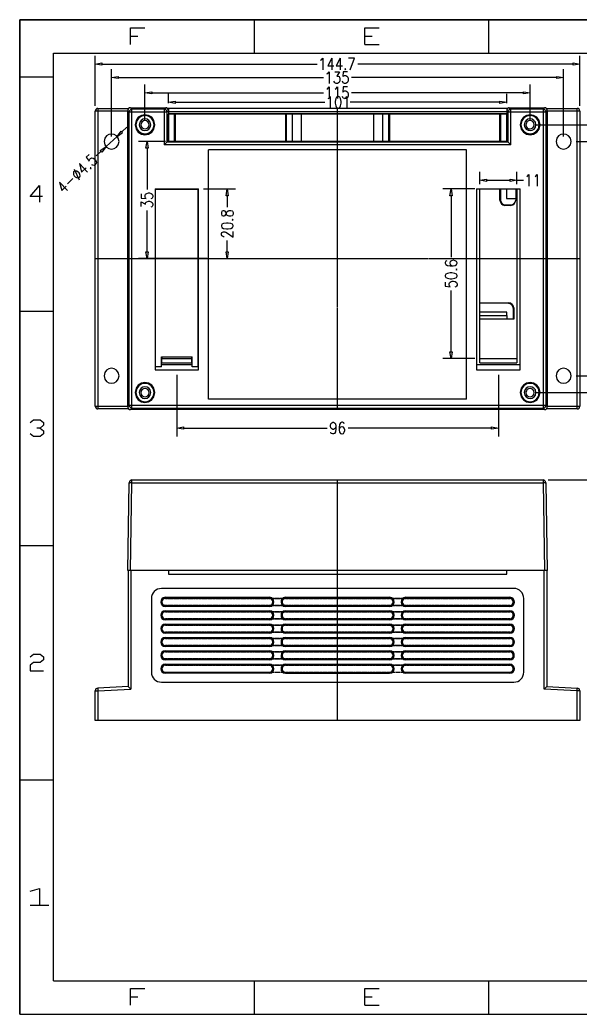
# Model space of a CAD drawing. Header units: millimetres. Extents: x 17 to 437, y -148 to 149.
# Drawn here: x 16.9 to 184.3, y -148.4 to 148.6 of the extents above; entities that cross this region are included whole.
import ezdxf

# ---------------------------------------------------------------- set-up
doc = ezdxf.new("R2010")
doc.units = ezdxf.units.MM
doc.linetypes.add('PDF_IMPORT', pattern=[1, 0.8, -0.2])
doc.layers.add('PDF_几何图形', color=7, linetype='Continuous', true_color=0x231f20)

msp = doc.modelspace()

# ---------------------------------------------------------------- hatches: boundary and pattern name
at = {"layer": 'PDF_几何图形', "transparency": 33554559}
for points in [[(16.91, 148.48), (16.94, 148.48), (17.07, 148.51), (17.1, 148.63), (16.91, 148.63)], [(87.1, 148.63), (87.07, 148.51), (86.95, 148.47), (86.83, 148.51), (86.8, 148.63)], [(157.11, 148.63), (157.08, 148.51), (156.96, 148.47), (156.83, 148.51), (156.8, 148.63)], [(16.91, 131.49), (16.94, 131.49), (17.07, 131.52), (17.1, 131.65), (17.07, 131.77), (16.94, 131.8), (16.91, 131.8)], [(16.91, 61.48), (16.94, 61.48), (17.07, 61.52), (17.1, 61.64), (17.07, 61.76), (16.94, 61.79), (16.91, 61.79)], [(16.91, -8.52), (16.94, -8.52), (17.07, -8.49), (17.1, -8.37), (17.07, -8.24), (16.94, -8.21), (16.91, -8.21)], [(16.91, -78.53), (16.94, -78.53), (17.07, -78.5), (17.1, -78.37), (17.07, -78.25), (16.94, -78.22), (16.91, -78.22)], [(16.91, -148.38), (17.1, -148.38), (17.07, -148.26), (16.94, -148.22), (16.91, -148.22)]]:
    msp.add_hatch(color=7, dxfattribs=at).paths.add_polyline_path(points)

# ---------------------------------------------------------------- linework, layer by layer
at = {"layer": 'PDF_几何图形', "color": 7, "lineweight": -3}
for points in [[(16.94, 148.63), (16.94, -148.38)], [(437.01, 148.63), (16.94, 148.63)], [(16.94, 148.63), (437.01, 148.63)], [(16.94, -148.38), (16.94, 148.63)], [(86.95, 138.65), (86.95, 148.63)], [(156.96, 138.65), (156.96, 148.63)], [(49.95, 141.28), (49.95, 146.28), (54.28, 146.28)], [(119.99, 141.28), (119.99, 146.28), (124.28, 146.28)], [(49.95, 143.78), (52.12, 143.78)], [(119.99, 143.78), (122.12, 143.78)], [(119.99, 141.28), (124.28, 141.28)], [(26.92, 138.65), (427.04, 138.65)], [(26.92, -138.4), (26.92, 138.65)], [(39.42, 122.91), (39.42, 137.94)], [(106.74, 136.56), (106.99, 136.71), (107.36, 137.2), (107.36, 133.71)], [(110.11, 137.2), (108.87, 134.89), (110.73, 134.89)], [(110.11, 137.2), (110.11, 133.71)], [(112.61, 137.2), (111.38, 134.89), (113.23, 134.89)], [(112.61, 137.2), (112.61, 133.71)], [(115.61, 133.71), (116.87, 137.2), (115.11, 137.2)], [(184.16, 122.91), (184.16, 137.94)], [(41.43, 135.44), (105.73, 135.44)], [(44.27, 113.8), (44.27, 133.93)], [(182.15, 135.44), (117.86, 135.44)], [(179.31, 113.8), (179.31, 133.93)], [(16.94, 131.65), (26.92, 131.65)], [(46.28, 131.43), (107.61, 131.43)], [(108.63, 132.51), (108.87, 132.66), (109.25, 133.16), (109.25, 129.67)], [(110.97, 133.16), (112.36, 133.16), (111.62, 131.83), (111.99, 131.83), (112.24, 131.68), (112.36, 131.49), (112.49, 131), (112.49, 130.66), (112.36, 130.16), (112.12, 129.82), (111.75, 129.67), (111.38, 129.67), (110.97, 129.82), (110.85, 130.01), (110.73, 130.35)], [(114.74, 133.16), (113.48, 133.16), (113.35, 131.68), (113.48, 131.83), (113.88, 131.98), (114.25, 131.98), (114.62, 131.83), (114.87, 131.49), (114.99, 131), (114.99, 130.66), (114.87, 130.16), (114.62, 129.82), (114.25, 129.67), (113.88, 129.67), (113.48, 129.82), (113.35, 130.01), (113.23, 130.35)], [(177.31, 131.43), (115.98, 131.43)], [(54.28, 118.8), (54.28, 129.33)], [(108.63, 127.91), (108.87, 128.09), (109.25, 128.59), (109.25, 125.1)], [(111.13, 127.91), (111.38, 128.09), (111.75, 128.59), (111.75, 125.1)], [(114.74, 128.59), (113.48, 128.59), (113.35, 127.07), (113.48, 127.26), (113.88, 127.41), (114.25, 127.41), (114.62, 127.26), (114.87, 126.92), (114.99, 126.43), (114.99, 126.09), (114.87, 125.59), (114.62, 125.25), (114.25, 125.1), (113.88, 125.1), (113.48, 125.25), (113.35, 125.41), (113.23, 125.75)], [(169.31, 118.8), (169.31, 129.33)], [(56.29, 126.83), (107.61, 126.83)], [(61.29, 123.71), (61.29, 126.52)], [(109, 125.1), (109.25, 125.25), (109.62, 125.75), (109.62, 122.26)], [(114, 125.1), (114.25, 125.25), (114.62, 125.75), (114.62, 122.26)], [(167.3, 126.83), (115.98, 126.83)], [(162.33, 123.71), (162.33, 126.52)], [(40.23, 122.2), (39.92, 122.13), (39.67, 121.98), (39.49, 121.7), (39.42, 121.39)], [(40.23, 122.2), (40.23, 122.04), (40.2, 122.01), (40.2, 121.39)], [(40.23, 122.2), (49.46, 122.2)], [(50.39, 121.92), (50.08, 121.86), (49.83, 121.7), (49.65, 121.42), (49.58, 121.12)], [(50.39, 121.92), (49.95, 122.38)], [(49.95, 122.38), (60.48, 122.38)], [(50.39, 32.67), (50.39, 121.92)], [(60.02, 121.92), (50.39, 121.92)], [(60.02, 121.92), (60.48, 122.38)], [(60.02, 121.92), (60.02, 111.26)], [(60.82, 121.12), (60.76, 121.42), (60.61, 121.7), (60.33, 121.86), (60.02, 121.92)], [(162.64, 122.2), (60.98, 122.2)], [(61.29, 122.2), (61.29, 112.53)], [(63.3, 124.02), (107.98, 124.02)], [(160.32, 124.02), (115.61, 124.02)], [(162.33, 122.2), (162.33, 112.53)], [(162.54, 122.13), (162.36, 121.89), (162.33, 121.73), (162.33, 121.58)], [(163.1, 122.38), (162.95, 122.35), (162.82, 122.32), (162.67, 122.26), (162.54, 122.13)], [(163.56, 121.92), (163.26, 121.86), (163.01, 121.7), (162.82, 121.42), (162.76, 121.12)], [(163.1, 122.38), (173.66, 122.38)], [(163.1, 122.38), (163.56, 121.92)], [(173.2, 121.92), (163.56, 121.92)], [(163.56, 111.26), (163.56, 121.92)], [(173.2, 121.92), (173.66, 122.38)], [(173.2, 121.92), (173.2, 32.67)], [(174, 121.12), (173.94, 121.42), (173.79, 121.7), (173.51, 121.86), (173.2, 121.92)], [(174.13, 122.2), (183.36, 122.2)], [(184.16, 121.39), (184.1, 121.7), (183.95, 121.98), (183.67, 122.13), (183.36, 122.2)], [(183.42, 121.39), (183.36, 122.2)], [(39.42, 33.2), (39.42, 121.39)], [(49.15, 121.39), (39.42, 121.39)], [(40.2, 121.39), (40.2, 33.2)], [(49.15, 33.01), (49.15, 121.58)], [(49.58, 121.11), (49.15, 121.58)], [(49.58, 33.48), (49.58, 121.11)], [(60.82, 121.11), (49.58, 121.11)], [(60.82, 121.11), (61.29, 121.58)], [(60.82, 121.11), (60.82, 112.07)], [(61.29, 121.3), (162.33, 121.3)], [(61.29, 120.62), (162.33, 120.62)], [(162.33, 120.44), (61.29, 120.44)], [(61.32, 112.31), (61.32, 120.44)], [(63.14, 112.31), (63.14, 120.44)], [(63.3, 120.44), (63.3, 112.31)], [(91.43, 120.59), (91.71, 120.59), (92.48, 120.56)], [(92.48, 120.56), (91.43, 120.56)], [(92.48, 120.56), (91.43, 120.56)], [(92.48, 120.53), (91.43, 120.53)], [(92.48, 120.5), (91.43, 120.5)], [(92.48, 120.5), (91.43, 120.5)], [(92.48, 120.47), (91.43, 120.47)], [(96.28, 120.59), (96, 120.59), (95.23, 120.56)], [(96.28, 120.56), (95.23, 120.56)], [(96.28, 120.56), (95.23, 120.56)], [(96.28, 120.53), (95.23, 120.53)], [(96.28, 120.5), (95.23, 120.5)], [(96.28, 120.5), (95.23, 120.5)], [(96.28, 120.47), (95.23, 120.47)], [(96.31, 112.31), (96.31, 120.44)], [(96.43, 120.44), (96.43, 112.31)], [(98.25, 120.44), (98.25, 112.31)], [(101, 112.31), (101, 120.44)], [(122.62, 112.31), (122.62, 120.44)], [(125.33, 112.31), (125.33, 120.44)], [(127.16, 112.31), (127.16, 120.44)], [(127.31, 120.44), (127.31, 112.31)], [(127.34, 120.59), (128.39, 120.56)], [(127.59, 120.56), (127.34, 120.56)], [(127.59, 120.5), (127.34, 120.5)], [(128.39, 120.56), (127.59, 120.56)], [(128.39, 120.53), (127.59, 120.53)], [(128.39, 120.5), (127.59, 120.5)], [(128.39, 120.5), (127.59, 120.5)], [(131.14, 120.56), (132.19, 120.59)], [(132.19, 120.56), (131.14, 120.56)], [(132.19, 120.56), (131.14, 120.56)], [(132.19, 120.53), (131.14, 120.53)], [(132.19, 120.5), (131.14, 120.5)], [(132.19, 120.5), (131.14, 120.5)], [(132.19, 120.47), (131.14, 120.47)], [(160.32, 112.31), (160.32, 120.44)], [(160.45, 120.44), (160.45, 112.31)], [(162.27, 120.44), (162.27, 112.31)], [(162.33, 121.58), (162.76, 121.11)], [(174, 121.11), (162.76, 121.11)], [(162.76, 112.07), (162.76, 121.11)], [(174, 121.11), (174.46, 121.58)], [(174, 121.11), (174, 33.48)], [(174.46, 121.58), (174.46, 33.01)], [(184.16, 121.39), (174.46, 121.39)], [(183.42, 33.2), (183.42, 121.39)], [(184.16, 121.39), (184.16, 33.2)], [(47.39, 115.19), (48.84, 116.54)], [(170.82, 117.32), (192.04, 117.32)], [(42.64, 110.77), (45.94, 113.83), (47.61, 114.94)], [(45.94, 113.83), (47.18, 115.43), (47.61, 114.94)], [(60.45, 112.31), (52.39, 112.31)], [(54.9, 110.31), (54.9, 97.92)], [(60.82, 112.07), (60.02, 111.26)], [(163.56, 111.26), (60.02, 111.26)], [(61.29, 112.53), (60.82, 112.07)], [(162.76, 112.07), (60.82, 112.07)], [(162.51, 112.31), (61.07, 112.31)], [(162.76, 112.07), (162.33, 112.53)], [(162.76, 112.07), (163.56, 111.26)], [(183.08, 112.31), (188.61, 112.31)], [(37.6, 108.45), (36.68, 107.59), (37.63, 106.42), (37.6, 106.63), (37.76, 107), (38.03, 107.25), (38.44, 107.4), (38.84, 107.31), (39.27, 107.03), (39.49, 106.79), (39.73, 106.35), (39.79, 105.92), (39.64, 105.55), (39.36, 105.3), (38.96, 105.15), (38.74, 105.21), (38.44, 105.37)], [(39.7, 108.02), (41.18, 109.38)], [(150.32, 35.3), (73.3, 35.3), (73.3, 109.81)], [(150.32, 109.81), (73.3, 109.81)], [(150.32, 35.3), (150.32, 109.81)], [(33.16, 104.07), (34.61, 100.86)], [(34.67, 105.74), (35.35, 103.17), (36.74, 104.44)], [(34.67, 105.74), (37.08, 103.17)], [(31.12, 99.65), (32.75, 101.2)], [(154.3, 99.59), (154.3, 103.2)], [(165.32, 99.59), (165.32, 103.2)], [(168.32, 101.78), (168.57, 101.97), (168.94, 102.46), (168.94, 98.97)], [(170.82, 101.78), (171.07, 101.97), (171.44, 102.46), (171.44, 98.97)], [(23.71, 95.86), (19.97, 95.86), (22.78, 99.19), (22.78, 94.19)], [(28.74, 100.18), (29.42, 97.62), (30.78, 98.91)], [(28.74, 100.18), (31.12, 97.62)], [(57.3, 98.11), (57.3, 44.1)], [(57.3, 98.11), (70.31, 98.11)], [(57.43, 98.05), (57.46, 98.08)], [(57.43, 44.96), (57.43, 98.05)], [(57.43, 98.05), (70.15, 98.05)], [(60.05, 98.08), (57.46, 98.08)], [(58.29, 98.08), (58.29, 98.11)], [(58.6, 98.08), (58.6, 98.11)], [(70.12, 98.08), (67.56, 98.08)], [(69.29, 98.11), (69.29, 98.08)], [(70.12, 98.08), (70.15, 98.05)], [(70.15, 44.96), (70.15, 98.05)], [(70.31, 44.1), (70.31, 98.11)], [(71.79, 98.11), (81.36, 98.11)], [(152.82, 98.11), (143.21, 98.11)], [(153.31, 98.11), (166.31, 98.11)], [(153.31, 98.11), (153.31, 44.1)], [(154.3, 46.2), (154.3, 98.11)], [(156.31, 100.7), (163.32, 100.7)], [(160.32, 94.74), (160.32, 98.11)], [(160.45, 98.11), (160.45, 94.87)], [(162.27, 98.11), (162.27, 95.27)], [(165.02, 98.11), (165.02, 94.74)], [(165.32, 100.7), (167.3, 100.7)], [(165.32, 98.11), (165.32, 46.2)], [(166.31, 44.1), (166.31, 98.11)], [(53.14, 96.69), (53.14, 95.42), (54.65, 95.3), (54.46, 95.42), (54.31, 95.79), (54.31, 96.16), (54.46, 96.57), (54.8, 96.81), (55.3, 96.94), (55.64, 96.94), (56.13, 96.81), (56.47, 96.57), (56.62, 96.16), (56.62, 95.79), (56.47, 95.42), (56.32, 95.3), (55.98, 95.18)], [(78.86, 96.1), (78.86, 92.71)], [(145.72, 96.1), (145.72, 77.79)], [(162.27, 95.27), (165.02, 95.27)], [(53.14, 92.92), (53.14, 94.31), (54.46, 93.54), (54.46, 93.94), (54.65, 94.19), (54.8, 94.31), (55.3, 94.43), (55.64, 94.43), (56.13, 94.31), (56.47, 94.06), (56.62, 93.69), (56.62, 93.29), (56.47, 92.92), (56.32, 92.8), (55.98, 92.67)], [(160.32, 94.74), (160.45, 94.87)], [(161.96, 93.35), (161.8, 93.23)], [(163.5, 93.23), (161.8, 93.23)], [(161.96, 93.35), (163.5, 93.35)], [(163.5, 93.23), (163.5, 93.35)], [(54.9, 79.3), (54.9, 91.69)], [(77.93, 83.84), (77.78, 83.84), (77.44, 83.97), (77.25, 84.09), (77.1, 84.34), (77.1, 84.83), (77.25, 85.08), (77.44, 85.2), (77.78, 85.32), (78.09, 85.32), (78.43, 85.2), (78.92, 84.95), (80.59, 83.69), (80.59, 85.45)], [(78.86, 79.3), (78.86, 82.7)], [(72.84, 77.3), (52.39, 77.3)], [(77.04, 77.3), (81.36, 77.3)], [(144.48, 76.68), (144.14, 76.56), (143.95, 76.18), (143.95, 75.94), (144.14, 75.54), (144.63, 75.29), (145.47, 75.16), (146.3, 75.16), (146.98, 75.29), (147.29, 75.54), (147.48, 75.94), (147.48, 76.06), (147.29, 76.43), (146.98, 76.68), (146.46, 76.8), (146.3, 76.8), (145.81, 76.68), (145.47, 76.43), (145.31, 76.06), (145.31, 75.94), (145.47, 75.54), (145.81, 75.29), (146.3, 75.16)], [(143.95, 70.29), (143.95, 69.05), (145.47, 68.93)], [(146.46, 70.56), (146.98, 70.44), (147.29, 70.16), (147.48, 69.79), (147.48, 69.42), (147.29, 69.05), (147.14, 68.93), (146.8, 68.8)], [(145.72, 49.5), (145.72, 67.79)], [(154.3, 64.11), (162.92, 64.11)], [(162.79, 63.96), (154.3, 63.96)], [(162.79, 63.96), (162.92, 64.11)], [(164.43, 62.6), (164.27, 62.47), (164.27, 59.29)], [(164.43, 62.6), (164.43, 59.26)], [(16.94, 61.64), (26.92, 61.64)], [(162.33, 61.33), (154.3, 61.33)], [(154.3, 60.34), (162.36, 60.34)], [(162.36, 60.34), (162.33, 61.33)], [(162.36, 60.34), (162.36, 59.29)], [(154.3, 59.29), (164.27, 59.29)], [(164.43, 59.26), (154.3, 59.26)], [(164.43, 59.26), (164.27, 59.29)], [(59.19, 44.96), (59.19, 47.96)], [(59.19, 47.96), (68.39, 47.96)], [(59.28, 47.09), (59.28, 47.96)], [(59.37, 47.5), (59.37, 47.96)], [(68.24, 47.5), (68.24, 47.96)], [(68.3, 47.09), (68.3, 47.96)], [(68.39, 44.96), (68.39, 47.96)], [(57.43, 45.61), (57.3, 45.61)], [(59.19, 44.96), (57.43, 44.96)], [(59.19, 44.96), (59.28, 47.09)], [(68.36, 45.61), (59.22, 45.61)], [(59.25, 46.2), (68.33, 46.2)], [(59.28, 47.5), (68.3, 47.5)], [(68.39, 44.96), (68.3, 47.09)], [(70.15, 44.96), (68.39, 44.96)], [(70.31, 45.61), (70.15, 45.61)], [(152.82, 47.5), (143.21, 47.5)], [(166.31, 45.61), (153.31, 45.61)], [(154.3, 47.5), (165.32, 47.5)], [(154.3, 46.2), (165.32, 46.2)], [(57.3, 44.1), (70.31, 44.1)], [(63.79, 42.59), (63.79, 24.18)], [(153.31, 44.1), (166.31, 44.1)], [(159.83, 42.59), (159.83, 24.18)], [(183.08, 42.31), (188.61, 42.31)], [(170.82, 37.31), (192.04, 37.31)], [(39.42, 33.2), (49.15, 33.2)], [(39.42, 33.2), (39.49, 32.89), (39.67, 32.64), (39.92, 32.46), (40.23, 32.4)], [(40.2, 33.2), (40.2, 32.64), (40.2, 32.61), (40.23, 32.55), (40.23, 32.4)], [(49.15, 33.01), (49.58, 33.48)], [(174, 33.48), (49.58, 33.48)], [(49.58, 33.48), (49.65, 33.17), (49.83, 32.92), (50.08, 32.74), (50.39, 32.67)], [(49.95, 32.21), (50.39, 32.67)], [(50.39, 32.67), (173.2, 32.67)], [(173.2, 32.67), (173.51, 32.74), (173.79, 32.92), (173.94, 33.17), (174, 33.48)], [(173.2, 32.67), (173.66, 32.21)], [(173.66, 32.21), (173.82, 32.24), (173.97, 32.27), (174.22, 32.46), (174.34, 32.58), (174.4, 32.7), (174.46, 33.01)], [(174, 33.48), (174.46, 33.01)], [(174.46, 33.2), (184.16, 33.2)], [(183.36, 32.4), (183.67, 32.46), (183.95, 32.64), (184.1, 32.89), (184.16, 33.2)], [(183.36, 32.4), (183.42, 33.2)], [(49.46, 32.4), (40.23, 32.4)], [(173.66, 32.21), (49.95, 32.21)], [(183.36, 32.4), (174.13, 32.4)], [(19.97, 28.35), (20.99, 29.18), (22.97, 29.18), (23.98, 28.35), (23.98, 27.52), (22.97, 26.68), (21.98, 26.68)], [(111.31, 27.27), (111.19, 26.78), (110.91, 26.44), (110.54, 26.28), (110.42, 26.28), (110.05, 26.44), (109.8, 26.78), (109.68, 27.27), (109.68, 27.45), (109.8, 27.95), (110.05, 28.29), (110.42, 28.44), (110.54, 28.44), (110.91, 28.29), (111.19, 27.95), (111.31, 27.27), (111.31, 26.44), (111.19, 25.6), (110.91, 25.11), (110.54, 24.95), (110.3, 24.95), (109.92, 25.11), (109.8, 25.45)], [(113.82, 27.95), (113.69, 28.29), (113.29, 28.44), (113.04, 28.44), (112.67, 28.29), (112.43, 27.79), (112.3, 26.96), (112.3, 26.13), (112.43, 25.45), (112.67, 25.11), (113.04, 24.95), (113.17, 24.95), (113.54, 25.11), (113.82, 25.45), (113.94, 25.94), (113.94, 26.13), (113.82, 26.62), (113.54, 26.96), (113.17, 27.11), (113.04, 27.11), (112.67, 26.96), (112.43, 26.62), (112.3, 26.13)], [(22.97, 26.68), (23.98, 25.85), (23.98, 25.01), (22.97, 24.18), (20.99, 24.18), (19.97, 25.01)], [(65.8, 26.68), (108.69, 26.68)], [(157.82, 26.68), (114.93, 26.68)], [(49.15, -15.84), (49.58, 10.38)], [(50.39, 11.18), (50.11, 11.12), (49.83, 10.93), (49.68, 10.69), (49.58, 10.38)], [(49.58, 10.38), (49.58, 10.41), (49.65, 10.41), (49.68, 10.38), (49.77, 10.38), (49.8, 10.41)], [(49.95, -15.84), (50.39, 10.38)], [(50.39, 10.38), (50.39, 11.18)], [(50.39, 11.18), (173.2, 11.18)], [(50.39, 10.38), (173.2, 10.38)], [(173.2, 11.18), (173.2, 10.38)], [(174, 10.38), (173.94, 10.69), (173.75, 10.93), (173.51, 11.12), (173.2, 11.18)], [(173.2, 10.38), (173.66, -15.84)], [(173.75, 10.41), (173.82, 10.41), (173.85, 10.38), (173.94, 10.38), (173.97, 10.41), (174, 10.41), (174, 10.38)], [(174, 10.38), (174.46, -15.84)], [(174.71, 11.18), (191.76, 11.18)], [(16.94, -8.37), (26.92, -8.37)], [(174.46, -15.84), (49.15, -15.84)], [(49.28, -15.84), (49.28, -50.52)], [(50.08, -15.84), (50.08, -51.26)], [(61.29, -15.84), (61.29, -16.92)], [(61.29, -16.92), (162.33, -16.92)], [(162.33, -16.92), (162.33, -15.84)], [(173.51, -51.26), (173.51, -15.84)], [(174.31, -15.84), (174.31, -50.52)], [(164.43, -21.21), (59.19, -21.21)], [(56.19, -24.24), (56.19, -46.23)], [(60.36, -26.31), (60.05, -26.25)], [(60.36, -24.21), (60.36, -23.87)], [(60.36, -23.87), (91.43, -23.87)], [(60.36, -26.31), (60.36, -26.62)], [(91.43, -26.62), (60.36, -26.62)], [(91.43, -24.18), (91.43, -23.87)], [(91.43, -26.31), (91.71, -26.28)], [(91.43, -26.62), (91.43, -26.31)], [(96.28, -26.31), (95.97, -26.25)], [(96.28, -23.87), (96.28, -24.18)], [(96.28, -23.87), (127.34, -23.87)], [(96.28, -26.62), (96.28, -26.31)], [(127.34, -26.62), (96.28, -26.62)], [(127.34, -24.21), (127.34, -23.87)], [(127.65, -24.24), (127.34, -24.21)], [(127.34, -26.62), (127.34, -26.31)], [(132.19, -24.21), (131.91, -24.24)], [(132.19, -23.87), (163.22, -23.87)], [(132.19, -24.21), (132.19, -23.87)], [(132.19, -26.31), (132.19, -26.62)], [(163.22, -26.62), (132.19, -26.62)], [(163.22, -24.18), (163.22, -23.87)], [(163.56, -24.24), (163.22, -24.21)], [(163.22, -26.62), (163.22, -26.31)], [(167.42, -46.23), (167.42, -24.24)], [(60.36, -28.19), (60.36, -27.88)], [(60.36, -27.88), (91.43, -27.88)], [(91.43, -28.16), (91.43, -27.88)], [(96.28, -27.88), (96.28, -28.16)], [(96.28, -27.88), (127.34, -27.88)], [(127.34, -28.19), (127.34, -27.88)], [(127.65, -28.25), (127.34, -28.19)], [(132.19, -28.19), (131.91, -28.22)], [(132.19, -27.88), (163.22, -27.88)], [(132.19, -28.19), (132.19, -27.88)], [(163.22, -28.16), (163.22, -27.88)], [(163.56, -28.25), (163.22, -28.19)], [(60.05, -30.23), (60.36, -30.29)], [(60.36, -30.29), (60.36, -30.6)], [(91.43, -30.6), (60.36, -30.6)], [(60.36, -32.18), (60.36, -31.87)], [(60.36, -31.87), (91.43, -31.87)], [(91.43, -30.29), (91.71, -30.26)], [(91.43, -30.6), (91.43, -30.32)], [(91.43, -32.18), (91.43, -31.87)], [(95.97, -30.23), (96.28, -30.29)], [(96.28, -30.6), (96.28, -30.29)], [(127.34, -30.6), (96.28, -30.6)], [(96.28, -31.87), (96.28, -32.18)], [(96.28, -31.87), (127.34, -31.87)], [(127.34, -30.6), (127.34, -30.29)], [(127.34, -32.18), (127.34, -31.87)], [(127.34, -32.18), (127.65, -32.24)], [(132.19, -32.18), (131.91, -32.21)], [(132.19, -30.29), (132.19, -30.6)], [(163.22, -30.6), (132.19, -30.6)], [(132.19, -31.87), (163.22, -31.87)], [(132.19, -32.18), (132.19, -31.87)], [(163.22, -30.6), (163.22, -30.32)], [(163.22, -32.18), (163.22, -31.87)], [(163.56, -32.24), (163.22, -32.18)], [(60.05, -34.24), (60.36, -34.28)], [(60.36, -34.28), (60.36, -34.62)], [(91.43, -34.62), (60.36, -34.62)], [(91.43, -34.28), (91.71, -34.24)], [(91.43, -34.62), (91.43, -34.31)], [(95.97, -34.24), (96.28, -34.28)], [(96.28, -34.62), (96.28, -34.28)], [(127.34, -34.62), (96.28, -34.62)], [(127.34, -34.62), (127.34, -34.28)], [(132.19, -34.28), (132.19, -34.62)], [(163.22, -34.62), (132.19, -34.62)], [(163.22, -34.62), (163.22, -34.31)], [(60.05, -38.23), (60.36, -38.26)], [(60.36, -36.16), (60.36, -35.85)], [(60.36, -35.85), (91.43, -35.85)], [(60.36, -38.26), (60.36, -38.6)], [(91.43, -38.6), (60.36, -38.6)], [(91.43, -36.16), (91.43, -35.85)], [(91.43, -38.26), (91.71, -38.23)], [(91.43, -38.6), (91.43, -38.29)], [(95.97, -38.23), (96.28, -38.26)], [(96.28, -35.85), (96.28, -36.16)], [(96.28, -35.85), (127.34, -35.85)], [(96.28, -38.6), (96.28, -38.26)], [(127.34, -38.6), (96.28, -38.6)], [(127.34, -36.16), (127.34, -35.85)], [(127.65, -36.22), (127.34, -36.16)], [(127.34, -38.6), (127.34, -38.26)], [(132.19, -36.16), (131.91, -36.22)], [(132.19, -35.85), (163.22, -35.85)], [(132.19, -36.16), (132.19, -35.85)], [(132.19, -38.26), (132.19, -38.6)], [(163.22, -38.6), (132.19, -38.6)], [(163.22, -36.16), (163.22, -35.85)], [(163.56, -36.22), (163.22, -36.16)], [(163.22, -38.6), (163.22, -38.26)], [(19.97, -41.69), (20.99, -40.85), (22.97, -40.85), (23.98, -41.69), (23.98, -42.52), (22.97, -43.35), (20.99, -43.35), (19.97, -44.16), (19.97, -45.82), (23.98, -45.82)], [(60.36, -40.17), (60.36, -39.83)], [(60.36, -39.83), (91.43, -39.83)], [(91.43, -40.14), (91.43, -39.83)], [(96.28, -39.83), (96.28, -40.14)], [(96.28, -39.83), (127.34, -39.83)], [(127.34, -40.17), (127.34, -39.83)], [(127.65, -40.2), (127.34, -40.17)], [(132.19, -40.17), (131.91, -40.2)], [(132.19, -39.83), (163.22, -39.83)], [(132.19, -40.17), (132.19, -39.83)], [(163.22, -40.14), (163.22, -39.83)], [(163.56, -40.2), (163.22, -40.17)], [(60.36, -42.27), (60.05, -42.21)], [(60.36, -42.27), (60.36, -42.58)], [(91.43, -42.58), (60.36, -42.58)], [(60.36, -44.16), (60.36, -43.85)], [(60.36, -43.85), (91.43, -43.85)], [(91.43, -42.27), (91.71, -42.24)], [(91.43, -42.58), (91.43, -42.27)], [(91.43, -44.13), (91.43, -43.85)], [(95.97, -42.21), (96.28, -42.27)], [(96.28, -42.58), (96.28, -42.27)], [(127.34, -42.58), (96.28, -42.58)], [(96.28, -43.85), (96.28, -44.16)], [(96.28, -43.85), (127.34, -43.85)], [(127.34, -42.58), (127.34, -42.27)], [(127.34, -44.13), (127.34, -43.85)], [(127.65, -44.22), (127.34, -44.16)], [(132.19, -44.16), (131.91, -44.19)], [(132.19, -42.27), (132.19, -42.58)], [(163.22, -42.58), (132.19, -42.58)], [(132.19, -43.85), (163.22, -43.85)], [(132.19, -44.16), (132.19, -43.85)], [(163.22, -42.58), (163.22, -42.27)], [(163.22, -44.13), (163.22, -43.85)], [(163.56, -44.22), (163.22, -44.16)], [(60.05, -46.2), (60.36, -46.26)], [(60.36, -46.26), (60.36, -46.57)], [(91.43, -46.29), (60.36, -46.29)], [(91.43, -46.57), (60.36, -46.57)], [(91.43, -46.26), (91.71, -46.23)], [(91.43, -46.57), (91.43, -46.29)], [(95.97, -46.2), (96.28, -46.26)], [(96.28, -46.29), (127.34, -46.29)], [(96.28, -46.29), (96.28, -46.57)], [(96.28, -46.57), (127.34, -46.57)], [(127.34, -46.57), (127.34, -46.29)], [(132.19, -46.26), (132.19, -46.57)], [(163.22, -46.29), (132.19, -46.29)], [(163.22, -46.57), (132.19, -46.57)], [(163.22, -46.57), (163.22, -46.29)], [(59.19, -49.22), (164.43, -49.22)], [(40.2, -50.98), (39.89, -51.07), (39.64, -51.23), (39.49, -51.51), (39.42, -51.78)], [(39.42, -51.78), (40.23, -51.78), (50.08, -51.26)], [(39.42, -60.62), (39.42, -51.78)], [(49.28, -50.52), (40.2, -50.98)], [(40.2, -50.98), (40.23, -51.78)], [(40.23, -51.78), (40.23, -60.62)], [(50.08, -51.26), (49.28, -50.52)], [(174.31, -50.52), (173.51, -51.26)], [(183.36, -51.78), (173.51, -51.26)], [(174.31, -50.52), (183.42, -50.98)], [(183.36, -51.78), (183.42, -50.98)], [(184.16, -51.78), (183.36, -51.78)], [(183.36, -60.62), (183.36, -51.78)], [(184.16, -51.78), (184.1, -51.51), (183.95, -51.23), (183.7, -51.07), (183.42, -50.98)], [(184.16, -51.78), (184.16, -60.62)], [(184.16, -60.62), (39.42, -60.62)], [(16.94, -78.37), (26.92, -78.37)], [(19.97, -111.69), (22.78, -110.86), (22.78, -115.86)], [(19.97, -115.86), (25.59, -115.86)], [(26.92, -138.4), (427.04, -138.4)], [(86.95, -148.38), (86.95, -138.4)], [(156.96, -148.38), (156.96, -138.4)], [(49.95, -145.75), (49.95, -140.75), (54.28, -140.75)], [(119.99, -145.75), (119.99, -140.75), (124.28, -140.75)], [(49.95, -143.25), (52.12, -143.25)], [(119.99, -143.25), (122.12, -143.25)], [(16.94, -148.38), (437.01, -148.38)], [(119.99, -145.75), (124.28, -145.75)]]:
    msp.add_lwpolyline(points, dxfattribs=at)
for points in [[(41.43, 135.13), (39.42, 135.44), (41.43, 135.78)], [(114.12, 134.05), (114, 133.87), (114.12, 133.71), (114.25, 133.87)], [(182.15, 135.78), (184.16, 135.44), (182.15, 135.13)], [(46.28, 131.09), (44.27, 131.43), (46.28, 131.74)], [(177.31, 131.74), (179.31, 131.43), (177.31, 131.09)], [(56.29, 126.49), (54.28, 126.83), (56.29, 127.17)], [(111.87, 125.75), (111.5, 125.59), (111.25, 125.1), (111.13, 124.26), (111.13, 123.77), (111.25, 122.94), (111.5, 122.41), (111.87, 122.26), (112.12, 122.26), (112.49, 122.41), (112.73, 122.94), (112.86, 123.77), (112.86, 124.26), (112.73, 125.1), (112.49, 125.59), (112.12, 125.75)], [(167.3, 127.17), (169.31, 126.83), (167.3, 126.49)], [(63.3, 123.68), (61.29, 124.02), (63.3, 124.36)], [(160.32, 124.36), (162.33, 124.02), (160.32, 123.68)], [(40.94, 109.63), (42.64, 110.77), (41.4, 109.16)], [(54.56, 110.31), (54.9, 112.31), (55.2, 110.31)], [(37.94, 104.44), (37.97, 104.22), (38.16, 104.19), (38.13, 104.41)], [(32.94, 103.2), (32.88, 102.9), (32.91, 102.49), (33.16, 102.03), (33.4, 101.78), (33.83, 101.51), (34.24, 101.44), (34.55, 101.48), (34.79, 101.75), (34.88, 102.03), (34.82, 102.46), (34.58, 102.9), (34.36, 103.14), (33.93, 103.42), (33.53, 103.48), (33.22, 103.45)], [(156.31, 100.36), (154.3, 100.7), (156.31, 101.04)], [(163.32, 101.04), (165.32, 100.7), (163.32, 100.36)], [(78.52, 96.1), (78.86, 98.11), (79.17, 96.1)], [(145.38, 96.1), (145.72, 98.11), (146.05, 96.1)], [(77.1, 90.57), (77.25, 90.2), (77.59, 90.08), (77.93, 90.08), (78.27, 90.2), (78.43, 90.45), (78.61, 90.95), (78.77, 91.32), (79.11, 91.59), (79.45, 91.72), (79.94, 91.72), (80.28, 91.59), (80.43, 91.44), (80.59, 91.07), (80.59, 90.57), (80.43, 90.2), (80.28, 90.08), (79.94, 89.96), (79.45, 89.96), (79.11, 90.08), (78.77, 90.33), (78.61, 90.7), (78.43, 91.19), (78.27, 91.44), (77.93, 91.59), (77.59, 91.59), (77.25, 91.44), (77.1, 91.07)], [(77.1, 86.96), (77.25, 86.59), (77.78, 86.31), (78.61, 86.19), (79.11, 86.19), (79.94, 86.31), (80.43, 86.59), (80.59, 86.96), (80.59, 87.21), (80.43, 87.58), (79.94, 87.83), (79.11, 87.95), (78.61, 87.95), (77.78, 87.83), (77.25, 87.58), (77.1, 87.21)], [(80.28, 88.94), (80.43, 88.81), (80.59, 88.94), (80.43, 89.09)], [(55.2, 79.3), (54.9, 77.3), (54.56, 79.3)], [(79.17, 79.3), (78.86, 77.3), (78.52, 79.3)], [(143.95, 72.05), (144.14, 71.68), (144.63, 71.43), (145.47, 71.3), (145.96, 71.3), (146.8, 71.43), (147.29, 71.68), (147.48, 72.05), (147.48, 72.29), (147.29, 72.66), (146.8, 72.91), (145.96, 73.07), (145.47, 73.07), (144.63, 72.91), (144.14, 72.66), (143.95, 72.29)], [(147.14, 74.05), (147.29, 73.93), (147.48, 74.05), (147.29, 74.18)], [(146.05, 49.5), (145.72, 47.5), (145.38, 49.5)], [(65.8, 26.37), (63.79, 26.68), (65.8, 27.02)], [(157.82, 27.02), (159.83, 26.68), (157.82, 26.37)]]:
    msp.add_lwpolyline(points, close=True, dxfattribs=at)
at = {"layer": 'PDF_几何图形', "color": 7, "linetype": 'PDF_IMPORT', "lineweight": -3, "ltscale": 0.3825}
msp.add_lwpolyline([(111.81, 32.21), (111.81, 122.38)], dxfattribs=at)
at = {"layer": 'PDF_几何图形', "color": 7, "linetype": 'PDF_IMPORT', "lineweight": -3, "ltscale": 0.838333}
for points in [[(61.29, 120.59), (162.33, 120.59)], [(162.33, 120.56), (61.29, 120.56)], [(162.33, 120.56), (61.29, 120.56)], [(162.33, 120.53), (61.29, 120.53)], [(162.33, 120.5), (61.29, 120.5)], [(162.33, 120.5), (61.29, 120.5)], [(162.33, 120.47), (61.29, 120.47)], [(60.36, -24.18), (163.22, -24.18)], [(163.22, -24.21), (60.36, -24.21)], [(163.22, -26.31), (60.36, -26.31), (163.22, -26.31)], [(60.36, -28.16), (163.22, -28.16)], [(163.22, -28.19), (60.36, -28.19)], [(60.36, -30.29), (163.22, -30.29)], [(163.22, -30.32), (60.36, -30.32)], [(163.22, -32.18), (60.36, -32.18), (163.22, -32.18)], [(60.36, -34.28), (163.22, -34.28)], [(163.22, -34.31), (60.36, -34.31)], [(163.22, -36.16), (60.36, -36.16), (163.22, -36.16)], [(60.36, -38.26), (163.22, -38.26)], [(163.22, -38.29), (60.36, -38.29)], [(60.36, -40.14), (163.22, -40.14)], [(163.22, -40.17), (60.36, -40.17)], [(163.22, -42.27), (60.36, -42.27), (163.22, -42.27)], [(60.36, -44.13), (163.22, -44.13)], [(163.22, -44.16), (60.36, -44.16)], [(60.36, -46.26), (163.22, -46.26)]]:
    msp.add_lwpolyline(points, dxfattribs=at)
at = {"layer": 'PDF_几何图形', "color": 7, "linetype": 'PDF_IMPORT', "lineweight": -3, "ltscale": 0.3775}
msp.add_lwpolyline([(39.42, 77.3), (184.16, 77.3)], dxfattribs=at)
at = {"layer": 'PDF_几何图形', "color": 7, "linetype": 'PDF_IMPORT', "lineweight": -3, "ltscale": 0.304167}
msp.add_lwpolyline([(111.81, -60.62), (111.81, 11.18)], dxfattribs=at)
at = {"layer": 'PDF_几何图形', "color": 7, "lineweight": -3}
for centre, radius, start, end in [((54.29, 117.29), 1.25, 1.0709, 178.9291), ((54.29, 37.28), 1.25, 1.0529, 178.9471), ((164.37, -24.27), 3.06, 0.5984, 88.8237), ((91.41, -29.24), 1.08, 271.074, 88.926), ((127.32, -29.24), 1.08, 271.0115, 88.9885), ((91.41, -45.21), 1.08, 271.074, 88.926), ((127.32, -45.21), 1.08, 271.0115, 88.9885)]:
    msp.add_arc(centre, radius, start, end, dxfattribs=at)
for points in [[(49.95, 122.38), (49.54, 122.4), (49.1, 122.01), (49.15, 121.58)], [(61.29, 121.58), (61.31, 122), (60.89, 122.39), (60.48, 122.38)], [(174.46, 121.58), (174.44, 122.03), (174.12, 122.36), (173.66, 122.38)], [(57.27, 117.32), (57.09, 121.26), (51.47, 121.25), (51.31, 117.32)], [(57.03, 117.32), (56.91, 120.94), (51.68, 120.96), (51.53, 117.32)], [(56.04, 117.32), (55.9, 119.65), (52.61, 119.59), (52.55, 117.32)], [(172.3, 117.32), (172.07, 121.25), (166.53, 121.26), (166.34, 117.32)], [(172.06, 117.32), (171.94, 120.94), (166.71, 120.96), (166.56, 117.32)], [(171.07, 117.32), (170.93, 119.65), (167.64, 119.59), (167.58, 117.32)], [(170.57, 117.32), (170.46, 118.94), (168.15, 118.97), (168.07, 117.32)], [(51.31, 117.32), (51.46, 113.35), (57.1, 113.34), (57.27, 117.32)], [(51.53, 117.32), (51.67, 113.65), (56.92, 113.67), (57.03, 117.32)], [(52.55, 117.32), (52.63, 114.98), (55.92, 114.99), (56.04, 117.32)], [(53.04, 117.32), (53.14, 115.64), (55.45, 115.64), (55.54, 117.32)], [(166.34, 117.32), (166.52, 113.34), (172.08, 113.34), (172.3, 117.32)], [(166.56, 117.32), (166.7, 113.65), (171.95, 113.67), (172.06, 117.32)], [(167.58, 117.32), (167.66, 114.98), (170.95, 114.99), (171.07, 117.32)], [(168.07, 117.32), (168.12, 115.62), (170.5, 115.65), (170.57, 117.32)], [(46.53, 112.28), (46.45, 115.28), (42.09, 115.26), (42.05, 112.28)], [(46.53, 112.28), (46.46, 115.28), (42.08, 115.26), (42.05, 112.28)], [(181.57, 112.28), (181.44, 115.29), (177.22, 115.27), (177.06, 112.28)], [(42.05, 112.28), (42.13, 109.32), (46.41, 109.31), (46.53, 112.28)], [(42.05, 112.28), (42.14, 109.31), (46.41, 109.3), (46.53, 112.28)], [(177.06, 112.28), (177.26, 109.3), (181.41, 109.31), (181.57, 112.28)], [(160.32, 94.74), (160.3, 93.9), (160.97, 93.25), (161.8, 93.23)], [(160.45, 94.87), (160.42, 94.06), (161.16, 93.35), (161.96, 93.35)], [(163.5, 93.35), (164.31, 93.4), (164.9, 93.93), (165.02, 94.74)], [(163.5, 93.23), (164.39, 93.26), (164.99, 93.86), (165.02, 94.74)], [(145.47, 68.93), (144.67, 69.51), (145.28, 70.74), (146.46, 70.56)], [(164.27, 62.47), (164.23, 63.32), (163.67, 63.95), (162.79, 63.96)], [(164.43, 62.6), (164.46, 63.35), (163.68, 64.14), (162.92, 64.11)], [(46.53, 42.31), (46.41, 45.31), (42.14, 45.29), (42.05, 42.31)], [(181.57, 42.31), (181.41, 45.31), (177.25, 45.3), (177.06, 42.31)], [(42.05, 42.31), (42.14, 39.33), (46.41, 39.31), (46.53, 42.31)], [(177.06, 42.31), (177.25, 39.32), (181.41, 39.31), (181.57, 42.31)], [(57.27, 37.31), (57.09, 41.25), (51.47, 41.24), (51.31, 37.31)], [(57.03, 37.31), (56.91, 40.93), (51.68, 40.95), (51.53, 37.31)], [(56.04, 37.31), (55.9, 39.64), (52.61, 39.58), (52.55, 37.31)], [(172.3, 37.31), (172.07, 41.24), (166.53, 41.25), (166.34, 37.31)], [(172.06, 37.31), (171.94, 40.93), (166.71, 40.95), (166.56, 37.31)], [(171.07, 37.31), (170.93, 39.64), (167.64, 39.58), (167.58, 37.31)], [(170.57, 37.31), (170.46, 38.93), (168.15, 38.96), (168.07, 37.31)], [(51.31, 37.31), (51.49, 33.37), (57.05, 33.3), (57.27, 37.31)], [(51.53, 37.31), (51.67, 33.64), (56.92, 33.65), (57.03, 37.31)], [(52.55, 37.31), (52.63, 34.97), (55.92, 34.98), (56.04, 37.31)], [(53.04, 37.31), (53.14, 35.63), (55.45, 35.63), (55.54, 37.31)], [(166.34, 37.31), (166.53, 33.38), (172.02, 33.29), (172.3, 37.31)], [(166.56, 37.31), (166.7, 33.64), (171.95, 33.65), (172.06, 37.31)], [(167.58, 37.31), (167.66, 34.97), (170.95, 34.98), (171.07, 37.31)], [(168.07, 37.31), (168.12, 35.61), (170.5, 35.64), (170.57, 37.31)], [(49.15, 33.01), (49.12, 32.8), (49.25, 32.61), (49.37, 32.46)], [(49.37, 32.46), (49.55, 32.25), (49.74, 32.27), (49.95, 32.21)], [(49.8, 10.41), (49.99, 10.4), (50.21, 10.43), (50.39, 10.38)], [(173.2, 10.38), (173.37, 10.43), (173.57, 10.4), (173.75, 10.41)], [(59.19, -21.21), (57.53, -21.26), (56.18, -22.54), (56.19, -24.24)], [(60.36, -23.87), (58.48, -24.03), (58.63, -26.59), (60.36, -26.62)], [(60.36, -24.21), (59.08, -24.2), (58.88, -26.16), (60.36, -26.31)], [(60.36, -24.18), (58.93, -24.25), (58.95, -26.28), (60.36, -26.31)], [(91.43, -26.62), (93.24, -26.55), (93.24, -23.99), (91.43, -23.87)], [(91.43, -26.31), (92.83, -26.3), (92.85, -24.24), (91.43, -24.18)], [(91.43, -26.31), (92.91, -26.16), (92.71, -24.2), (91.43, -24.21)], [(96.28, -23.87), (94.39, -24.03), (94.54, -26.59), (96.28, -26.62)], [(96.28, -24.18), (94.85, -24.25), (94.86, -26.28), (96.28, -26.31)], [(96.28, -24.21), (94.89, -24.21), (94.88, -26.26), (96.28, -26.31)], [(127.34, -26.62), (129.08, -26.57), (129.23, -24.05), (127.34, -23.87)], [(127.34, -26.31), (128.74, -26.27), (128.77, -24.26), (127.34, -24.18)], [(127.34, -26.31), (128.83, -26.16), (128.62, -24.2), (127.34, -24.21)], [(132.19, -23.87), (130.3, -24.05), (130.42, -26.56), (132.19, -26.62)], [(132.19, -24.18), (130.65, -24.29), (130.88, -26.36), (132.19, -26.31)], [(132.19, -24.21), (130.78, -24.23), (130.78, -26.24), (132.19, -26.31)], [(163.22, -26.62), (165.03, -26.57), (165.12, -24.02), (163.22, -23.87)], [(163.22, -26.31), (164.75, -26.2), (164.54, -24.17), (163.22, -24.21)], [(163.22, -26.31), (164.55, -26.38), (164.76, -24.26), (163.22, -24.18)], [(60.36, -27.88), (58.55, -27.92), (58.55, -30.56), (60.36, -30.6)], [(60.36, -28.16), (58.93, -28.29), (58.93, -30.19), (60.36, -30.32)], [(60.36, -28.19), (58.97, -28.26), (58.97, -30.23), (60.36, -30.29)], [(91.43, -30.6), (93.24, -30.56), (93.24, -27.92), (91.43, -27.88)], [(91.43, -30.29), (92.81, -30.23), (92.81, -28.26), (91.43, -28.19)], [(96.28, -27.88), (94.46, -27.92), (94.46, -30.56), (96.28, -30.6)], [(96.28, -28.16), (94.85, -28.29), (94.85, -30.19), (96.28, -30.32)], [(96.28, -28.19), (94.88, -28.23), (94.88, -30.25), (96.28, -30.29)], [(127.34, -30.6), (129.16, -30.54), (129.16, -27.94), (127.34, -27.88)], [(127.34, -30.29), (128.73, -30.23), (128.73, -28.26), (127.34, -28.19)], [(132.19, -27.88), (130.36, -27.95), (130.36, -30.54), (132.19, -30.6)], [(132.19, -28.16), (130.76, -28.26), (130.76, -30.23), (132.19, -30.32)], [(132.19, -28.19), (130.77, -28.24), (130.77, -30.24), (132.19, -30.29)], [(163.22, -30.6), (165.07, -30.55), (165.07, -27.93), (163.22, -27.88)], [(163.22, -30.32), (164.66, -30.25), (164.66, -28.23), (163.22, -28.16)], [(163.22, -30.29), (164.66, -30.21), (164.66, -28.28), (163.22, -28.19)], [(60.36, -31.87), (58.63, -31.89), (58.48, -34.45), (60.36, -34.62)], [(60.36, -32.18), (58.88, -32.32), (59.08, -34.28), (60.36, -34.28)], [(60.36, -32.18), (58.95, -32.2), (58.93, -34.23), (60.36, -34.31)], [(91.43, -34.62), (93.31, -34.45), (93.16, -31.89), (91.43, -31.87)], [(91.43, -34.31), (92.85, -34.24), (92.83, -32.19), (91.43, -32.18)], [(91.43, -34.28), (92.71, -34.28), (92.91, -32.32), (91.43, -32.18)], [(96.28, -31.87), (94.54, -31.89), (94.39, -34.45), (96.28, -34.62)], [(96.28, -32.18), (94.86, -32.2), (94.85, -34.23), (96.28, -34.31)], [(96.28, -32.18), (94.88, -32.22), (94.89, -34.28), (96.28, -34.28)], [(127.34, -34.62), (129.23, -34.43), (129.08, -31.91), (127.34, -31.87)], [(127.34, -34.31), (128.77, -34.22), (128.74, -32.21), (127.34, -32.18)], [(127.34, -34.28), (128.62, -34.28), (128.83, -32.32), (127.34, -32.18)], [(132.19, -31.87), (130.44, -31.91), (130.29, -34.43), (132.19, -34.62)], [(132.19, -32.18), (130.88, -32.12), (130.65, -34.2), (132.19, -34.31)], [(132.19, -32.18), (130.78, -32.24), (130.78, -34.26), (132.19, -34.28)], [(163.22, -34.62), (165.12, -34.46), (165.03, -31.92), (163.22, -31.87)], [(163.22, -34.31), (164.76, -34.22), (164.55, -32.11), (163.22, -32.18)], [(163.22, -34.28), (164.64, -34.24), (164.65, -32.26), (163.22, -32.18)], [(60.36, -35.85), (58.55, -35.93), (58.55, -38.52), (60.36, -38.6)], [(60.36, -36.16), (58.88, -36.31), (59.08, -38.26), (60.36, -38.26)], [(60.36, -36.16), (58.96, -36.23), (58.9, -38.17), (60.36, -38.29)], [(91.43, -38.6), (93.24, -38.52), (93.24, -35.93), (91.43, -35.85)], [(91.43, -38.29), (92.84, -38.21), (92.84, -36.22), (91.43, -36.16)], [(91.43, -38.26), (92.71, -38.26), (92.91, -36.31), (91.43, -36.16)], [(96.28, -35.85), (94.46, -35.93), (94.46, -38.52), (96.28, -38.6)], [(96.28, -36.16), (94.87, -36.23), (94.82, -38.17), (96.28, -38.29)], [(96.28, -36.16), (94.88, -36.21), (94.89, -38.26), (96.28, -38.26)], [(127.34, -38.6), (129.16, -38.5), (129.16, -35.95), (127.34, -35.85)], [(127.34, -38.29), (128.75, -38.2), (128.76, -36.23), (127.34, -36.16)], [(127.34, -38.26), (128.62, -38.26), (128.83, -36.31), (127.34, -36.16)], [(132.19, -35.85), (130.36, -35.96), (130.36, -38.49), (132.19, -38.6)], [(132.19, -36.16), (130.76, -36.2), (130.77, -38.23), (132.19, -38.29)], [(132.19, -36.16), (130.78, -36.23), (130.78, -38.24), (132.19, -38.26)], [(163.22, -38.6), (165.07, -38.52), (165.07, -35.92), (163.22, -35.85)], [(163.22, -38.29), (164.68, -38.23), (164.64, -36.17), (163.22, -36.16)], [(163.22, -38.26), (164.64, -38.22), (164.65, -36.24), (163.22, -36.16)], [(60.36, -39.83), (58.57, -39.9), (58.54, -42.54), (60.36, -42.58)], [(60.36, -40.17), (59.08, -40.17), (58.88, -42.13), (60.36, -42.27)], [(60.36, -40.14), (58.93, -40.22), (58.95, -42.25), (60.36, -42.27)], [(91.43, -42.58), (93.25, -42.54), (93.22, -39.9), (91.43, -39.83)], [(91.43, -42.27), (92.83, -42.26), (92.85, -40.2), (91.43, -40.14)], [(91.43, -42.27), (92.91, -42.13), (92.71, -40.17), (91.43, -40.17)], [(96.28, -39.83), (94.49, -39.9), (94.45, -42.54), (96.28, -42.58)], [(96.28, -40.14), (94.85, -40.22), (94.86, -42.25), (96.28, -42.27)], [(96.28, -40.17), (94.89, -40.17), (94.88, -42.23), (96.28, -42.27)], [(127.34, -42.58), (129.16, -42.52), (129.14, -39.93), (127.34, -39.83)], [(127.34, -42.27), (128.74, -42.24), (128.77, -40.23), (127.34, -40.14)], [(127.34, -42.27), (128.83, -42.13), (128.62, -40.17), (127.34, -40.17)], [(132.19, -39.83), (130.38, -39.93), (130.36, -42.51), (132.19, -42.58)], [(132.19, -40.14), (130.65, -40.25), (130.88, -42.33), (132.19, -42.27)], [(132.19, -40.17), (130.78, -40.19), (130.78, -42.21), (132.19, -42.27)], [(163.22, -42.58), (165.08, -42.53), (165.05, -39.92), (163.22, -39.83)], [(163.22, -42.27), (164.55, -42.34), (164.76, -40.23), (163.22, -40.14)], [(163.22, -42.27), (164.65, -42.19), (164.64, -40.21), (163.22, -40.17)], [(60.36, -43.85), (58.55, -43.89), (58.55, -46.53), (60.36, -46.57)], [(60.36, -44.13), (58.93, -44.26), (58.93, -46.16), (60.36, -46.29)], [(60.36, -44.16), (58.97, -44.23), (58.98, -46.16), (60.36, -46.26)], [(91.43, -46.57), (93.24, -46.53), (93.24, -43.89), (91.43, -43.85)], [(91.43, -46.26), (92.8, -46.16), (92.82, -44.23), (91.43, -44.16)], [(96.28, -43.85), (94.46, -43.89), (94.46, -46.53), (96.28, -46.57)], [(96.28, -44.13), (94.85, -44.26), (94.85, -46.16), (96.28, -46.29)], [(96.28, -44.16), (94.89, -44.2), (94.88, -46.18), (96.28, -46.26)], [(127.34, -46.57), (129.16, -46.51), (129.16, -43.9), (127.34, -43.85)], [(127.34, -46.26), (128.72, -46.16), (128.73, -44.23), (127.34, -44.16)], [(132.19, -43.85), (130.36, -43.91), (130.36, -46.5), (132.19, -46.57)], [(132.19, -44.13), (130.76, -44.22), (130.76, -46.19), (132.19, -46.29)], [(132.19, -44.16), (130.76, -44.23), (130.78, -46.17), (132.19, -46.26)], [(163.22, -46.57), (165.07, -46.52), (165.07, -43.9), (163.22, -43.85)], [(163.22, -46.29), (164.66, -46.22), (164.66, -44.2), (163.22, -44.13)], [(163.22, -46.26), (164.63, -46.17), (164.65, -44.23), (163.22, -44.16)], [(56.19, -46.23), (56.21, -47.93), (57.48, -49.2), (59.19, -49.22)], [(164.43, -49.22), (166.15, -49.22), (167.36, -47.87), (167.42, -46.23)]]:
    msp.add_open_spline(points, degree=3, dxfattribs=at)

doc.saveas('drawing.dxf')
